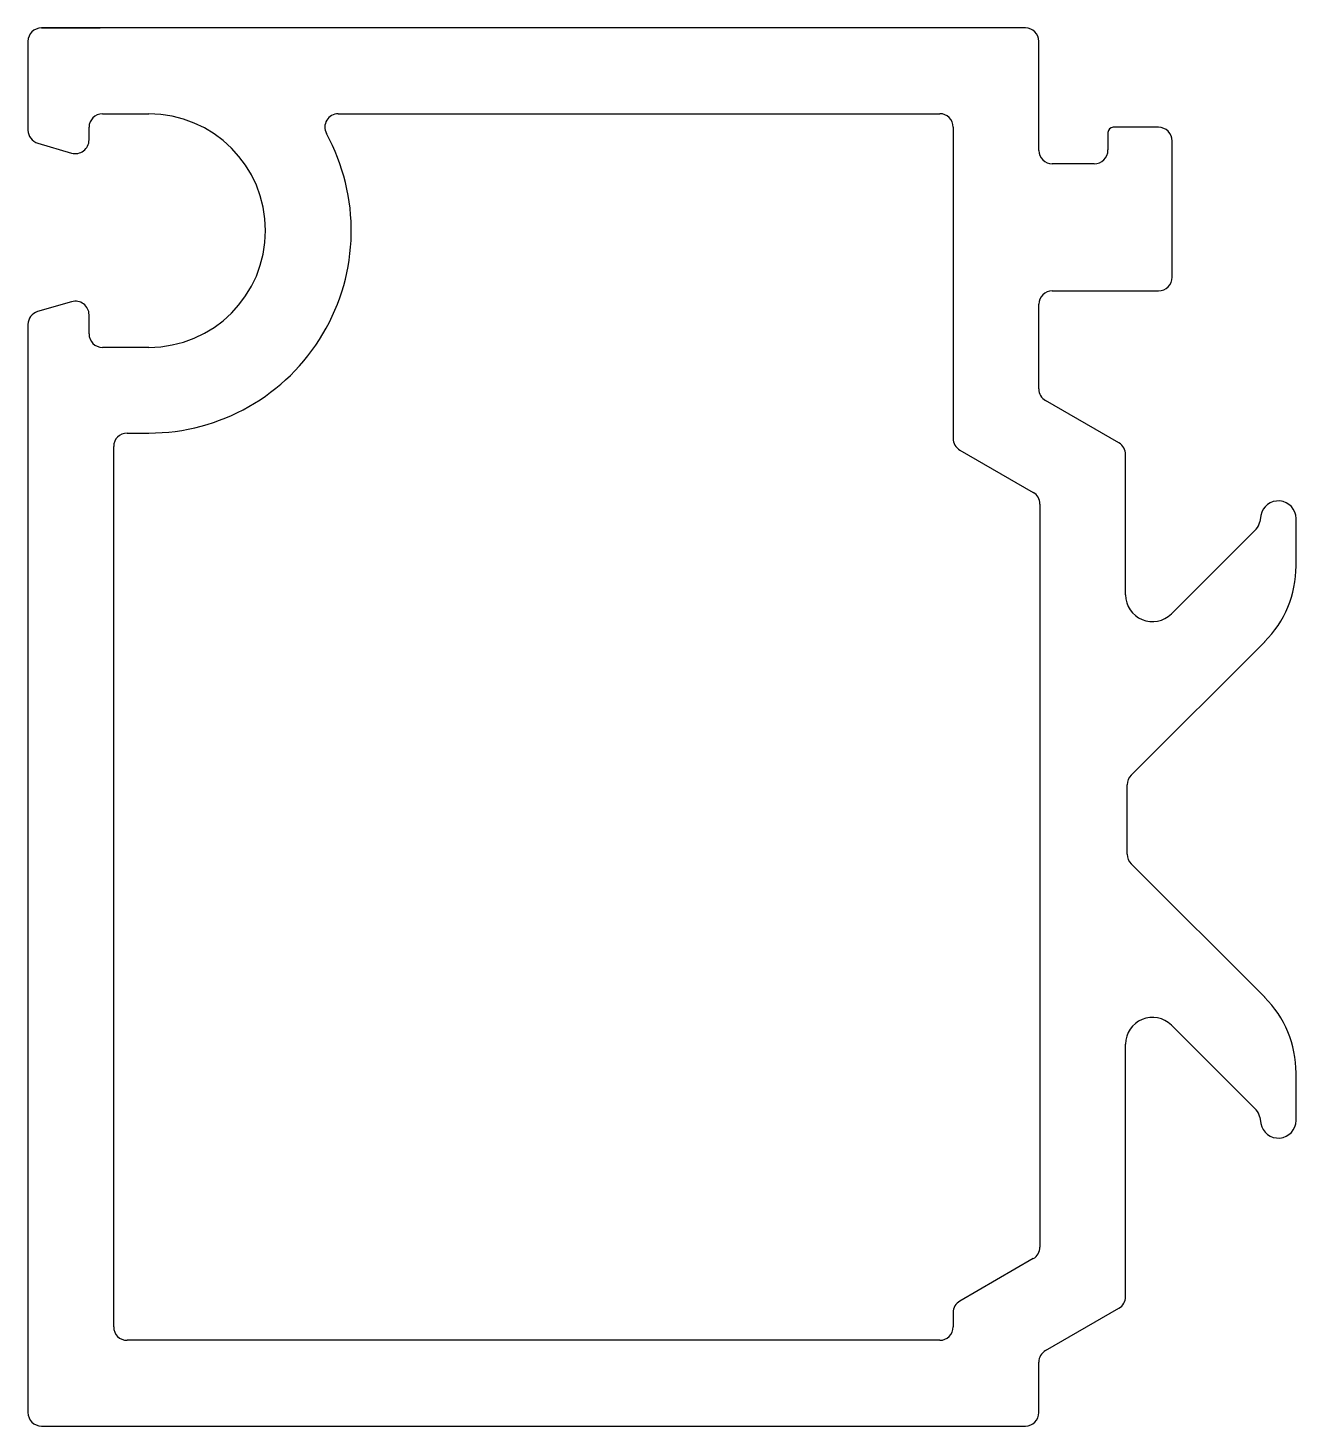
# Model space of a CAD drawing. Extents: x -9.2 to 14.5, y 0.6 to 26.7.
import ezdxf

# ---------------------------------------------------------------- set-up
doc = ezdxf.new("R2010")
doc.units = 0
doc.layers.add('CLIP', color=4, linetype='CONTINUOUS')

msp = doc.modelspace()

# ---------------------------------------------------------------- linework, layer by layer
at = {"layer": 'CLIP', "color": 7}
for p, q in [((9.443, 26.738), (-8.925, 26.738)), ((-8.925, 26.738), (-7.825, 26.738)), ((-9.175, 26.488), (-9.175, 24.831)), ((9.693, 24.453), (9.693, 26.488)), ((-7.785, 25.136), (-6.92, 25.136)), ((-3.384, 25.138), (7.843, 25.138)), ((-8.035, 24.648), (-8.035, 24.886)), ((8.093, 24.888), (8.093, 19.077)), ((11.925, 24.885), (11.083, 24.885)), ((-8.992, 24.587), (-8.36, 24.404)), ((10.983, 24.785), (10.983, 24.461)), ((12.183, 22.089), (12.183, 24.627)), ((10.725, 24.203), (9.943, 24.203)), ((9.943, 21.831), (11.925, 21.831)), ((-8.36, 21.629), (-8.995, 21.445)), ((9.693, 20.001), (9.693, 21.581)), ((-9.175, 21.205), (-9.175, 0.895)), ((-8.035, 21.027), (-8.035, 21.385)), ((-6.92, 20.777), (-7.785, 20.777)), ((11.188, 18.993), (9.818, 19.784)), ((-7.325, 19.177), (-6.92, 19.177)), ((-7.575, 2.495), (-7.575, 18.927)), ((8.218, 18.861), (9.588, 18.07)), ((11.313, 16.157), (11.313, 18.777)), ((9.713, 17.853), (9.713, 3.985)), ((13.838, 17.639), (13.817, 17.518)), ((14.493, 16.696), (14.493, 17.581)), ((13.748, 17.385), (12.167, 15.804)), ((11.417, 12.791), (13.908, 15.282)), ((11.343, 11.316), (11.343, 12.614)), ((13.908, 8.648), (11.417, 11.139)), ((12.167, 8.126), (13.748, 6.545)), ((11.313, 3.061), (11.313, 7.772)), ((14.493, 6.349), (14.493, 7.234)), ((13.817, 6.412), (13.838, 6.291)), ((9.588, 3.769), (8.218, 2.978)), ((8.093, 2.761), (8.093, 2.495)), ((9.818, 2.054), (11.188, 2.845)), ((7.843, 2.245), (-7.325, 2.245)), ((9.693, 0.895), (9.693, 1.837)), ((-8.925, 0.645), (9.443, 0.645))]:
    msp.add_line(p, q, dxfattribs=at)
for centre, radius, start, end in [((-8.925, 26.488), 0.25, 90, 180), ((9.443, 26.488), 0.25, 360, 90), ((-7.785, 24.886), 0.25, 90, 180), ((-6.92, 22.956), 2.179, 270, 90), ((-3.384, 24.888), 0.25, 90, 208.6492), ((7.843, 24.888), 0.25, 0, 90), ((-8.921, 24.831), 0.254, 180, 253.8557), ((11.083, 24.785), 0.1, 90, 180), ((11.925, 24.627), 0.258, 0, 90), ((-8.289, 24.648), 0.254, 253.8557, 360), ((-6.92, 22.956), 3.779, 270, 28.6492), ((9.943, 24.453), 0.25, 180, 270), ((10.725, 24.461), 0.258, 270, 360), ((11.925, 22.089), 0.258, 270, 360), ((9.943, 21.581), 0.25, 90, 180), ((-8.925, 21.205), 0.25, 106.1443, 180), ((-8.289, 21.385), 0.254, 360, 106.1443), ((-7.785, 21.027), 0.25, 180, 270), ((9.943, 20.001), 0.25, 180, 240), ((-7.325, 18.927), 0.25, 90, 180), ((8.343, 19.077), 0.25, 180, 240), ((11.063, 18.777), 0.25, 0, 60), ((9.463, 17.853), 0.25, 0, 60), ((14.163, 17.581), 0.33, 360, 170), ((13.571, 17.561), 0.25, 315, 350), ((12.493, 16.696), 2, 315, 360), ((11.813, 16.157), 0.5, 180, 315), ((11.593, 12.614), 0.25, 135, 180), ((11.593, 11.316), 0.25, 180, 225), ((12.493, 7.234), 2, 0, 45), ((11.813, 7.772), 0.5, 45, 180), ((13.571, 6.368), 0.25, 10, 45), ((14.163, 6.349), 0.33, 190, 0), ((9.463, 3.985), 0.25, 300, 360), ((8.343, 2.761), 0.25, 120, 180), ((11.063, 3.061), 0.25, 300, 360), ((-7.325, 2.495), 0.25, 180, 270), ((7.843, 2.495), 0.25, 270, 0), ((9.943, 1.837), 0.25, 120, 180), ((-8.925, 0.895), 0.25, 180, 270), ((9.443, 0.895), 0.25, 270, 0)]:
    msp.add_arc(centre, radius, start, end, dxfattribs=at)

doc.saveas('drawing.dxf')
